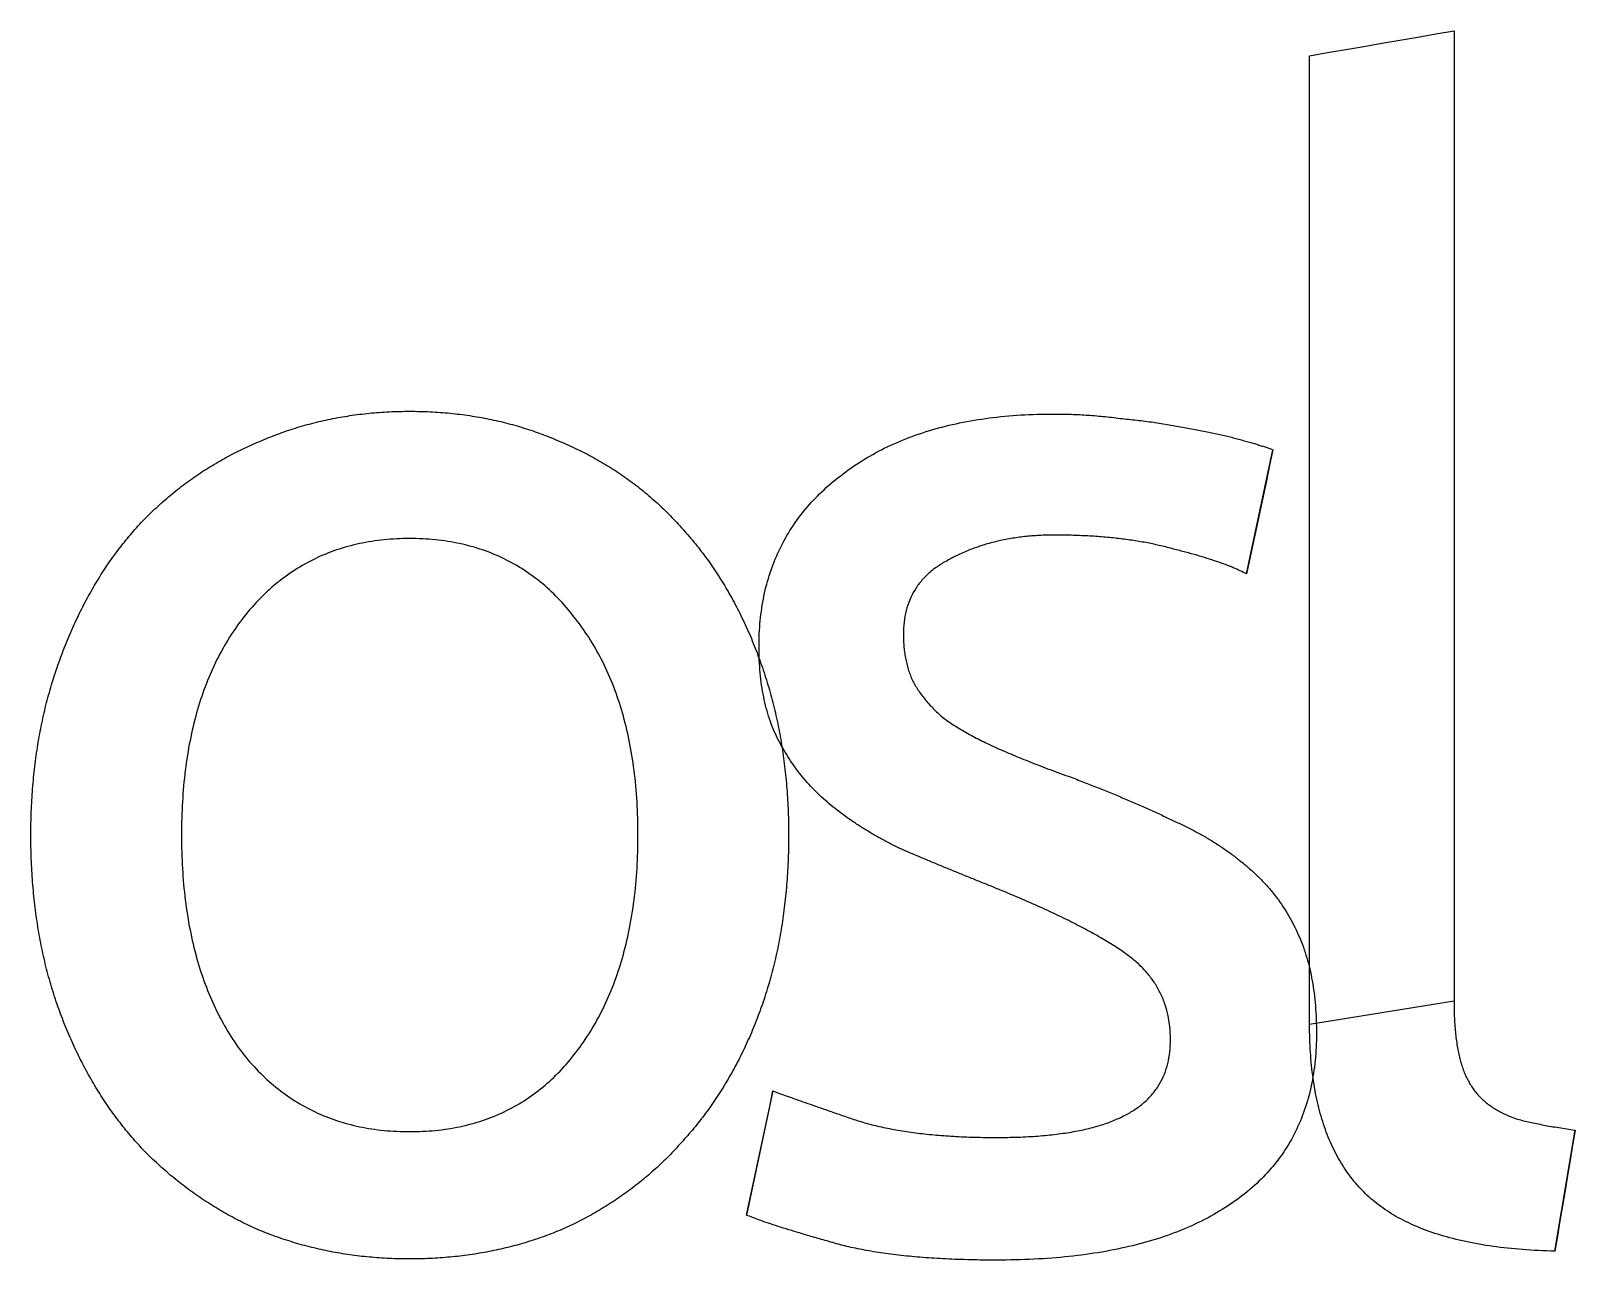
# Model space of a CAD drawing. Extents: x 0 to 243, y 0 to 193.
import ezdxf

# ---------------------------------------------------------------- set-up
doc = ezdxf.new("R2010")
doc.units = 0
doc.layers.add('Capa_1', color=7, linetype='CONTINUOUS')

msp = doc.modelspace()

# ---------------------------------------------------------------- linework, layer by layer
at = {"layer": 'Capa_1', "color": 7}
for points in [[(200.950368, 37.033714), (200.950368, 56.065714), (200.950368, 75.097714), (200.950368, 94.129714), (200.950368, 113.161714), (200.950368, 132.193714), (200.950368, 151.225714), (200.950368, 170.257714), (200.950368, 189.289714), (203.786864, 189.777714), (206.623368, 190.265714), (209.459864, 190.753714), (212.296368, 191.241714), (215.132872, 191.729714), (217.969368, 192.217714), (220.805864, 192.705714), (223.642368, 193.193714), (223.642368, 174.131218), (223.642368, 155.068714), (223.642368, 136.006218), (223.642368, 116.943714), (223.642368, 97.881218), (223.642368, 78.818714), (223.642368, 59.756218), (223.642368, 40.693714)], [(195.18896, 127.368034), (194.670456, 124.928034), (194.15196, 122.488034), (193.633456, 120.048034), (193.11496, 117.608034), (192.596456, 115.168034), (192.07796, 112.728034), (191.559456, 110.288034), (191.04096, 107.848034)], [(95.40416, 66.796738), (95.40416, 66.796738)], [(119.071968, 66.796738), (119.071968, 66.796738)], [(112.473552, 7.07601), (112.992056, 9.51601), (113.51056, 11.95601), (114.029064, 14.39601), (114.547568, 16.83601), (115.066072, 19.27601), (115.584576, 21.71601), (116.10308, 24.15601), (116.621584, 26.59601)], [(242.6744, 20.441714), (242.277904, 18.062714), (241.8814, 15.683714), (241.484904, 13.304714), (241.0884, 10.925714), (240.691904, 8.546714), (240.2954, 6.167714), (239.898904, 3.788714), (239.502368, 1.409714)], [(151.756968, 19.276002), (151.756968, 19.276042)]]:
    msp.add_lwpolyline(points, close=True, dxfattribs=at)
for points in [[(41.23616, 130.663738), (42.19184, 130.968738), (43.15768, 131.248322), (44.13368, 131.50249)], [(44.13368, 131.50249), (45.10968, 131.756658), (46.09584, 131.985402), (47.09216, 132.188738)], [(47.09216, 132.188738), (48.08848, 132.392074), (49.09496, 132.569986), (50.11168, 132.72249)], [(50.11168, 132.72249), (51.12832, 132.874986), (52.15512, 133.002074), (53.19216, 133.103738)], [(53.19216, 133.103738), (54.22912, 133.205402), (55.27632, 133.281658), (56.33368, 133.33249)], [(56.33368, 133.33249), (57.39096, 133.38329), (58.45848, 133.40873), (59.53616, 133.40873)], [(59.53616, 133.40873), (60.61384, 133.40873), (61.68136, 133.38329), (62.73864, 133.33249)], [(62.73864, 133.33249), (63.796, 133.28169), (64.84312, 133.205402), (65.88016, 133.103738)], [(65.88016, 133.103738), (66.91712, 133.002074), (67.944, 132.874986), (68.96064, 132.72249)], [(68.96064, 132.72249), (69.97736, 132.569986), (70.98384, 132.392074), (71.98016, 132.188738)], [(71.98016, 132.188738), (72.97648, 131.985402), (73.96264, 131.756658), (74.93864, 131.50249)], [(74.93864, 131.50249), (75.91464, 131.248322), (76.88048, 130.968738), (77.83616, 130.663738)], [(141.570088, 130.479058), (142.983232, 130.89589), (144.4434, 131.260618), (145.9506, 131.573242)], [(145.9506, 131.573242), (147.457792, 131.885874), (149.012008, 132.146394), (150.613248, 132.35481)], [(150.613248, 132.35481), (152.21448, 132.563226), (153.862744, 132.719538), (155.558032, 132.823746)], [(155.558032, 132.823746), (157.25332, 132.927954), (158.995624, 132.980058), (160.78496, 132.980058)], [(160.78496, 132.980058), (161.232296, 132.980058), (161.679624, 132.976058), (162.12696, 132.968618)], [(162.12696, 132.968618), (162.574296, 132.960618), (163.021624, 132.949578), (163.46896, 132.934298)], [(163.46896, 132.934298), (163.916296, 132.919018), (164.363624, 132.899978), (164.81096, 132.877098)], [(164.81096, 132.877098), (165.258296, 132.854218), (165.705624, 132.827498), (166.15296, 132.797034)], [(166.15296, 132.797034), (166.600296, 132.766554), (167.047624, 132.732234), (167.49496, 132.694098)], [(167.49496, 132.694098), (167.942296, 132.655938), (168.389624, 132.614034), (168.83696, 132.568282)], [(168.83696, 132.568282), (169.284296, 132.522522), (169.731624, 132.47297), (170.17896, 132.419594)], [(170.17896, 132.419594), (170.626296, 132.366234), (171.073624, 132.309034), (171.52096, 132.248034)], [(171.52096, 132.248034), (171.968296, 132.207394), (172.411816, 132.164162), (172.85152, 132.11841)], [(172.85152, 132.11841), (173.291232, 132.07265), (173.727128, 132.02437), (174.159208, 131.97353)], [(174.159208, 131.97353), (174.591296, 131.92273), (175.019568, 131.869322), (175.444024, 131.81341)], [(175.444024, 131.81341), (175.86848, 131.75749), (176.289128, 131.699034), (176.70596, 131.638034)], [(176.70596, 131.638034), (177.122792, 131.577074), (177.535816, 131.51349), (177.945024, 131.44741)], [(177.945024, 131.44741), (178.354232, 131.38133), (178.759624, 131.312698), (179.161208, 131.24153)], [(179.161208, 131.24153), (179.562792, 131.17033), (179.960568, 131.096658), (180.35452, 131.02041)], [(35.62416, 128.528738), (36.53912, 128.935402), (37.46432, 129.316658), (38.39968, 129.67249)], [(38.39968, 129.67249), (39.33496, 130.028322), (40.28048, 130.358738), (41.23616, 130.663738)], [(77.83616, 130.663738), (78.79184, 130.358738), (79.73736, 130.028322), (80.67264, 129.67249)], [(80.67264, 129.67249), (81.608, 129.316658), (82.5332, 128.935402), (83.44816, 128.528738)], [(133.655496, 127.35281), (134.880544, 127.978058), (136.152624, 128.551202), (137.47172, 129.072242)], [(137.47172, 129.072242), (138.790816, 129.59329), (140.156944, 130.062226), (141.570088, 130.479058)], [(180.35452, 131.02041), (180.74848, 130.94417), (181.138624, 130.86537), (181.52496, 130.784034)], [(181.52496, 130.784034), (181.911296, 130.723074), (182.291272, 130.660762), (182.664896, 130.597218)], [(182.664896, 130.597218), (183.03852, 130.533698), (183.405792, 130.468866), (183.766712, 130.402786)], [(183.766712, 130.402786), (184.127624, 130.336706), (184.482192, 130.269346), (184.8304, 130.200722)], [(184.8304, 130.200722), (185.178608, 130.132082), (185.520456, 130.062202), (185.85596, 129.991034)], [(185.85596, 129.991034), (186.191456, 129.919834), (186.520608, 129.847426), (186.8434, 129.773722)], [(186.8434, 129.773722), (187.166192, 129.700042), (187.482624, 129.625034), (187.792712, 129.548786)], [(187.792712, 129.548786), (188.102792, 129.472546), (188.40652, 129.39501), (188.703896, 129.316218)], [(188.703896, 129.316218), (189.001272, 129.237418), (189.292296, 129.15737), (189.57696, 129.076034)], [(189.57696, 129.076034), (189.88196, 128.994698), (190.178064, 128.914642), (190.465272, 128.83585)], [(190.465272, 128.83585), (190.75248, 128.75705), (191.030792, 128.679538), (191.300208, 128.603282)], [(30.3172, 125.95149), (31.17112, 126.424242), (32.0404, 126.875386), (32.92488, 127.304922)], [(32.92488, 127.304922), (33.80944, 127.734466), (34.70912, 128.142402), (35.62416, 128.528738)], [(83.44816, 128.528738), (84.3632, 128.142402), (85.2616, 127.734466), (86.1436, 127.304922)], [(86.1436, 127.304922), (87.02552, 126.875386), (87.89096, 126.424234), (88.73992, 125.95149)], [(130.121408, 125.320746), (131.252408, 126.050202), (132.43044, 126.727562), (133.655496, 127.35281)], [(191.300208, 128.603282), (191.569624, 128.527042), (191.830144, 128.452058), (192.081776, 128.378346)], [(192.081776, 128.378346), (192.3334, 128.304666), (192.576128, 128.232202), (192.80996, 128.161034)], [(192.80996, 128.161034), (193.043792, 128.089834), (193.268728, 128.01997), (193.484776, 127.951346)], [(193.484776, 127.951346), (193.700816, 127.882706), (193.90796, 127.81537), (194.106208, 127.749282)], [(194.106208, 127.749282), (194.304456, 127.683202), (194.493816, 127.618386), (194.674272, 127.55485)], [(194.674272, 127.55485), (194.854728, 127.49133), (195.026296, 127.429034), (195.18896, 127.368034)], [(25.37616, 122.855738), (26.16912, 123.414906), (26.97744, 123.952466), (27.80088, 124.468426)], [(27.80088, 124.468426), (28.6244, 124.984386), (29.4632, 125.478738), (30.3172, 125.95149)], [(88.73992, 125.95149), (89.5888, 125.478738), (90.4212, 124.984386), (91.23712, 124.468426)], [(91.23712, 124.468426), (92.05296, 123.952466), (92.85232, 123.414906), (93.6352, 122.855738)], [(126.869456, 122.976058), (127.906416, 123.809722), (128.9904, 124.59129), (130.121408, 125.320746)], [(23.04288, 121.113426), (23.80544, 121.715802), (24.58312, 122.29657), (25.37616, 122.855738)], [(93.6352, 122.855738), (94.418, 122.29657), (95.18432, 121.715802), (95.93408, 121.113426)], [(123.952896, 120.425498), (124.860272, 121.312538), (125.832456, 122.162722), (126.869456, 122.976058)], [(18.65088, 117.239922), (19.3524, 117.928714), (20.06912, 118.595906), (20.80112, 119.24149)], [(20.80112, 119.24149), (21.53312, 119.887074), (22.2804, 120.51105), (23.04288, 121.113426)], [(95.93408, 121.113426), (96.68392, 120.51105), (97.41712, 119.887074), (98.13392, 119.24149)], [(98.13392, 119.24149), (98.85064, 118.595906), (99.55088, 117.928714), (100.23456, 117.239922)], [(121.425208, 117.65381), (122.202952, 118.614554), (123.04552, 119.53845), (123.952896, 120.425498)], [(16.59216, 115.108738), (17.26312, 115.840738), (17.94944, 116.55113), (18.65088, 117.239922)], [(100.23456, 117.239922), (100.91832, 116.55113), (101.58552, 115.840738), (102.23616, 115.108738)], [(119.286392, 114.660994), (119.93452, 115.69545), (120.647456, 116.693058), (121.425208, 117.65381)], [(14.69352, 112.855554), (15.30864, 113.625674), (15.94152, 114.376738), (16.59216, 115.108738)], [(102.23616, 115.108738), (102.90712, 114.376738), (103.559048, 113.625674), (104.191912, 112.855554)], [(117.536456, 111.447058), (118.054952, 112.555226), (118.638272, 113.626538), (119.286392, 114.660994)], [(12.90168, 110.487986), (13.48112, 111.296234), (14.07848, 112.085426), (14.69352, 112.855554)], [(51.66712, 112.607738), (50.4268, 112.343402), (49.22208, 112.012986), (48.05288, 111.61649)], [(55.49488, 113.20249), (54.18344, 113.070322), (52.90752, 112.872074), (51.66712, 112.607738)], [(59.53616, 113.400738), (58.15352, 113.400738), (56.8064, 113.334658), (55.49488, 113.20249)], [(63.5736, 113.20249), (62.26464, 113.334658), (60.9188, 113.400738), (59.53616, 113.400738)], [(67.38992, 112.607738), (66.15464, 112.872074), (64.88256, 113.070322), (63.5736, 113.20249)], [(70.98512, 111.61649), (69.82352, 112.012986), (68.62512, 112.343402), (67.38992, 112.607738)], [(104.191912, 112.855554), (104.824776, 112.085426), (105.438576, 111.296234), (106.033312, 110.487986)], [(147.883456, 111.752002), (147.24296, 111.508002), (146.615168, 111.243666), (146.000088, 110.959002)], [(149.843088, 112.423002), (149.177168, 112.219666), (148.52396, 111.996002), (147.883456, 111.752002)], [(151.87896, 112.972002), (151.187624, 112.809338), (150.509, 112.626338), (149.843088, 112.423002)], [(153.991088, 113.399002), (153.274336, 113.277002), (152.570296, 113.134666), (151.87896, 112.972002)], [(156.179456, 113.704002), (155.437296, 113.622666), (154.707832, 113.521002), (153.991088, 113.399002)], [(158.444088, 113.887002), (157.676504, 113.846362), (156.921624, 113.785338), (156.179456, 113.704002)], [(160.78496, 113.948042), (159.99196, 113.948042), (159.211672, 113.927722), (158.444088, 113.887002)], [(163.4804, 113.913722), (162.59844, 113.936602), (161.69996, 113.948042), (160.78496, 113.948042)], [(166.076712, 113.810786), (165.227792, 113.856546), (164.362352, 113.89085), (163.4804, 113.913722)], [(168.573896, 113.639218), (167.758024, 113.707858), (166.925624, 113.765034), (166.076712, 113.810786)], [(170.97196, 113.399034), (170.189128, 113.49053), (169.389776, 113.570594), (168.573896, 113.639218)], [(173.270896, 113.090218), (172.521104, 113.204594), (171.754792, 113.30753), (170.97196, 113.399034)], [(175.470712, 112.712786), (174.75396, 112.850034), (174.020688, 112.97585), (173.270896, 113.090218)], [(177.5714, 112.266722), (176.887688, 112.42685), (176.187464, 112.57553), (175.470712, 112.712786)], [(179.57296, 111.752034), (178.922296, 111.935034), (178.255104, 112.106594), (177.5714, 112.266722)], [(181.460144, 111.264034), (180.852688, 111.426698), (180.223624, 111.58937), (179.57296, 111.752034)], [(11.21656, 108.00605), (11.76048, 108.852426), (12.32216, 109.679738), (12.90168, 110.487986)], [(44.65216, 110.228738), (43.55416, 109.700074), (42.49176, 109.105322), (41.46488, 108.44449)], [(48.05288, 111.61649), (46.88376, 111.219986), (45.75016, 110.757402), (44.65216, 110.228738)], [(74.35912, 110.228738), (73.27136, 110.757402), (72.14664, 111.219986), (70.98512, 111.61649)], [(77.51208, 108.44449), (76.498, 109.105322), (75.44696, 109.700074), (74.35912, 110.228738)], [(106.033312, 110.487986), (106.628048, 109.679738), (107.203728, 108.852426), (107.760336, 108.00605)], [(116.175392, 108.011994), (116.564272, 109.193874), (117.01796, 110.33889), (117.536456, 111.447058)], [(144.19296, 110.044002), (143.603304, 109.739002), (143.050504, 109.41113), (142.53456, 109.060378)], [(146.000088, 110.959002), (145.385, 110.674338), (144.782624, 110.369338), (144.19296, 110.044002)], [(183.217712, 110.776034), (182.653456, 110.938698), (182.067608, 111.10137), (181.460144, 111.264034)], [(184.845648, 110.288034), (184.324608, 110.450698), (183.78196, 110.61337), (183.217712, 110.776034)], [(186.34396, 109.800034), (185.866128, 109.962698), (185.366688, 110.12537), (184.845648, 110.288034)], [(187.712648, 109.312034), (187.278024, 109.474698), (186.821792, 109.63737), (186.34396, 109.800034)], [(188.951712, 108.824034), (188.560296, 108.986698), (188.147272, 109.14937), (187.712648, 109.312034)], [(9.63816, 105.409738), (10.14648, 106.294234), (10.67264, 107.159674), (11.21656, 108.00605)], [(41.46488, 108.44449), (40.43808, 107.783658), (39.4468, 107.056738), (38.49112, 106.263738)], [(80.44392, 106.263738), (79.50352, 107.056738), (78.52624, 107.783658), (77.51208, 108.44449)], [(107.760336, 108.00605), (108.316952, 107.159674), (108.854512, 106.294234), (109.373, 105.409738)], [(115.203208, 104.35581), (115.462456, 105.611394), (115.78652, 106.830122), (116.175392, 108.011994)], [(141.09728, 107.939498), (140.65504, 107.543002), (140.249656, 107.123626), (139.88112, 106.681378)], [(142.53456, 109.060378), (142.018616, 108.709626), (141.53952, 108.336002), (141.09728, 107.939498)], [(190.061144, 108.336034), (189.712936, 108.498698), (189.343128, 108.66137), (188.951712, 108.824034)], [(191.04096, 107.848034), (190.73596, 108.010698), (190.409352, 108.17337), (190.061144, 108.336034)], [(8.16656, 102.69905), (8.63928, 103.621674), (9.12984, 104.525242), (9.63816, 105.409738)], [(38.49112, 106.263738), (37.53552, 105.470738), (36.61544, 104.611658), (35.73088, 103.68649)], [(83.15456, 103.68649), (82.28792, 104.611658), (81.38432, 105.470738), (80.44392, 106.263738)], [(109.373, 105.409738), (109.891496, 104.525242), (110.39092, 103.621674), (110.871288, 102.69905)], [(114.619896, 100.478498), (114.74952, 101.807786), (114.94396, 103.100226), (115.203208, 104.35581)], [(138.88608, 105.286002), (138.591256, 104.798002), (138.33328, 104.28713), (138.11216, 103.753378)], [(139.88112, 106.681378), (139.512584, 106.23913), (139.180904, 105.774002), (138.88608, 105.286002)], [(6.80168, 99.873986), (7.2388, 100.834738), (7.69376, 101.776426), (8.16656, 102.69905)], [(35.73088, 103.68649), (34.8464, 102.761322), (33.99752, 101.770074), (33.18416, 100.712738)], [(85.64416, 100.712738), (84.85112, 101.770074), (84.02128, 102.761322), (83.15456, 103.68649)], [(110.871288, 102.69905), (111.351664, 101.776426), (111.812968, 100.834738), (112.255216, 99.873986)], [(137.55936, 102.083498), (137.411944, 101.504002), (137.301384, 100.901626), (137.22768, 100.276378)], [(138.11216, 103.753378), (137.89104, 103.219626), (137.706776, 102.663002), (137.55936, 102.083498)], [(5.54352, 96.934554), (5.94512, 97.933426), (6.36448, 98.913242), (6.80168, 99.873986)], [(33.18416, 100.712738), (32.39112, 99.675738), (31.64776, 98.591714), (30.95384, 97.460674)], [(87.93168, 97.460674), (87.22, 98.591714), (86.45752, 99.675738), (85.64416, 100.712738)], [(112.255216, 99.873986), (112.697464, 98.913234), (113.120648, 97.933426), (113.524768, 96.934554)], [(114.425456, 96.380058), (114.425456, 97.783058), (114.490256, 99.149202), (114.619896, 100.478498)], [(137.22768, 100.276378), (137.154, 99.65113), (137.11712, 99.003002), (137.11712, 98.332002)], [(30.95384, 97.460674), (30.26, 96.329634), (29.61568, 95.15157), (29.02088, 93.92649)], [(89.91416, 93.92649), (89.30416, 95.15157), (88.64336, 96.329634), (87.93168, 97.460674)], [(137.11712, 98.332002), (137.11712, 97.986338), (137.12512, 97.645754), (137.14, 97.31025)], [(137.14, 97.31025), (137.15528, 96.974754), (137.17816, 96.644338), (137.20864, 96.319002)], [(4.39216, 93.880738), (4.75816, 94.917738), (5.14192, 95.935674), (5.54352, 96.934554)], [(113.524768, 96.934554), (113.928888, 95.935674), (114.313952, 94.917738), (114.679952, 93.880738)], [(114.471216, 94.286994), (114.440736, 94.970706), (114.425456, 95.668394), (114.425456, 96.380058)], [(137.20864, 96.319002), (137.23912, 95.993666), (137.27728, 95.673418), (137.323008, 95.35825)], [(137.323008, 95.35825), (137.368768, 95.043082), (137.422136, 94.733002), (137.483128, 94.428002)], [(3.3628, 90.788802), (3.68304, 91.833426), (4.02616, 92.864074), (4.39216, 93.880738)], [(29.02088, 93.92649), (28.42616, 92.701402), (27.88096, 91.429298), (27.38536, 90.110178)], [(91.59168, 90.110178), (91.08336, 91.429298), (90.52416, 92.701402), (89.91416, 93.92649)], [(114.608464, 92.27781), (114.547504, 92.933562), (114.501712, 93.60329), (114.471216, 94.286994)], [(114.837216, 90.352498), (114.745712, 90.98029), (114.669464, 91.622058), (114.608464, 92.27781)], [(114.679952, 93.880738), (115.045952, 92.864074), (115.38908, 91.833426), (115.709328, 90.788802)], [(137.483128, 94.428002), (137.544088, 94.123002), (137.612752, 93.823082), (137.689, 93.52825)], [(137.689, 93.52825), (137.76524, 93.233418), (137.849112, 92.943666), (137.940616, 92.659002)], [(137.940616, 92.659002), (138.032112, 92.374338), (138.131232, 92.094754), (138.237976, 91.82025)], [(2.47064, 87.612986), (2.7452, 88.68557), (3.04256, 89.744178), (3.3628, 90.788802)], [(27.38536, 90.110178), (26.88976, 88.79105), (26.44368, 87.424906), (26.04712, 86.011738)], [(92.96416, 86.011738), (92.55752, 87.424906), (92.1, 88.79105), (91.59168, 90.110178)], [(115.157464, 88.511058), (115.035464, 89.11089), (114.928712, 89.724706), (114.837216, 90.352498)], [(115.709328, 90.788802), (116.029576, 89.744178), (116.326952, 88.68557), (116.601456, 87.612986)], [(138.237976, 91.82025), (138.34472, 91.545754), (138.459096, 91.276338), (138.581088, 91.012002)], [(138.581088, 91.012002), (138.723416, 90.747666), (138.87336, 90.485874), (139.030936, 90.226626)], [(139.030936, 90.226626), (139.188512, 89.967378), (139.353712, 89.710666), (139.526544, 89.456498)], [(1.71576, 84.353298), (1.94456, 85.453842), (2.19616, 86.540402), (2.47064, 87.612986)], [(115.569216, 86.753498), (115.416712, 87.32537), (115.279464, 87.911226), (115.157464, 88.511058)], [(116.601456, 87.612986), (116.875952, 86.540402), (117.127576, 85.453842), (117.356328, 84.353298)], [(139.526544, 89.456498), (139.699368, 89.202338), (139.879824, 88.950714), (140.067896, 88.701626)], [(140.067896, 88.701626), (140.255976, 88.452546), (140.45168, 88.206002), (140.655008, 87.962002)], [(140.655008, 87.962002), (140.858336, 87.718002), (141.069296, 87.476546), (141.287872, 87.237626)], [(26.04712, 86.011738), (25.65064, 84.59857), (25.30376, 83.138386), (25.00632, 81.631178)], [(94.03168, 81.631178), (93.72664, 83.138386), (93.3708, 84.59857), (92.96416, 86.011738)], [(116.072464, 85.07981), (115.889464, 85.623722), (115.721712, 86.181618), (115.569216, 86.753498)], [(116.667216, 83.489994), (116.453712, 84.005954), (116.255464, 84.53589), (116.072464, 85.07981)], [(141.287872, 87.237626), (141.506456, 86.998714), (141.732656, 86.762338), (141.966488, 86.528506)], [(141.966488, 86.528506), (142.20032, 86.294666), (142.441776, 86.063378), (142.690864, 85.834626)], [(142.690864, 85.834626), (142.939944, 85.605874), (143.196648, 85.379666), (143.460984, 85.156002)], [(143.460984, 85.156002), (143.745648, 84.952666), (144.037944, 84.75061), (144.337856, 84.549818)], [(1.09816, 81.009738), (1.28112, 82.138242), (1.48704, 83.252762), (1.71576, 84.353298)], [(117.353464, 81.984058), (117.109464, 82.472058), (116.880712, 82.974034), (116.667216, 83.489994)], [(117.356328, 84.353298), (117.58508, 83.252762), (117.790952, 82.138234), (117.973952, 81.009738)], [(144.337856, 84.549818), (144.637776, 84.349026), (144.94532, 84.149498), (145.260488, 83.95125)], [(145.260488, 83.95125), (145.575648, 83.753002), (145.89844, 83.556026), (146.228856, 83.360314)], [(146.228856, 83.360314), (146.559272, 83.16461), (146.89732, 82.97017), (147.242984, 82.777002)], [(147.242984, 82.777002), (147.588648, 82.583834), (147.941944, 82.391938), (148.302856, 82.201314)], [(0.61776, 77.582298), (0.75504, 78.738762), (0.91512, 79.881234), (1.09816, 81.009738)], [(25.00632, 81.631178), (24.70896, 80.12397), (24.46112, 78.569738), (24.26288, 76.96849)], [(94.79416, 76.96849), (94.5908, 78.569738), (94.33664, 80.12397), (94.03168, 81.631178)], [(118.115936, 80.546746), (117.851616, 81.016954), (117.597456, 81.496058), (117.353464, 81.984058)], [(117.973952, 81.009738), (118.156952, 79.881234), (118.31708, 78.738762), (118.454328, 77.582298)], [(118.939416, 79.162802), (118.654752, 79.615218), (118.380264, 80.076538), (118.115936, 80.546746)], [(148.302856, 82.201314), (148.663776, 82.01069), (149.03232, 81.821338), (149.40848, 81.63325)], [(149.40848, 81.63325), (149.784648, 81.44517), (150.16844, 81.258354), (150.559856, 81.072818)], [(150.559856, 81.072818), (150.951272, 80.887274), (151.35032, 80.703002), (151.756984, 80.520002)], [(151.756984, 80.520002), (152.163648, 80.337002), (152.58048, 80.15273), (153.00748, 79.967186)], [(119.823888, 77.832234), (119.518896, 78.266858), (119.224072, 78.710386), (118.939416, 79.162802)], [(120.769368, 76.555042), (120.44404, 76.971874), (120.12888, 77.39761), (119.823888, 77.832234)], [(153.00748, 79.967186), (153.43448, 79.78165), (153.871648, 79.594834), (154.318984, 79.406754)], [(154.318984, 79.406754), (154.76632, 79.218666), (155.223816, 79.029314), (155.69148, 78.83869)], [(155.69148, 78.83869), (156.159152, 78.648066), (156.636984, 78.45617), (157.124984, 78.263002)], [(157.124984, 78.263002), (157.612984, 78.069834), (158.111152, 77.875394), (158.619488, 77.67969)], [(158.619488, 77.67969), (159.127816, 77.483978), (159.64632, 77.287002), (160.174984, 77.088754)], [(0.27464, 74.070986), (0.36616, 75.255402), (0.48056, 76.425842), (0.61776, 77.582298)], [(24.26288, 76.96849), (24.06464, 75.367242), (23.916, 73.71897), (23.81688, 72.023674)], [(95.25168, 72.023674), (95.15, 73.71897), (94.99752, 75.367242), (94.79416, 76.96849)], [(118.454328, 77.582298), (118.591576, 76.425842), (118.705952, 75.255402), (118.797456, 74.070986)], [(121.775848, 75.331226), (121.430192, 75.730274), (121.094696, 76.13821), (120.769368, 76.555042)], [(122.843336, 74.160794), (122.477344, 74.542042), (122.121512, 74.932186), (121.775848, 75.331226)], [(160.174984, 77.088754), (160.703648, 76.890498), (161.242488, 76.690978), (161.791488, 76.490186)], [(161.791488, 76.490186), (162.340488, 76.289394), (162.899648, 76.087338), (163.468984, 75.884002)], [(163.468984, 75.884002), (164.22132, 75.599338), (164.963488, 75.314666), (165.695488, 75.030002)], [(0.0688, 70.475802), (0.1144, 71.688178), (0.18312, 72.88657), (0.27464, 74.070986)], [(118.797456, 74.070986), (118.888952, 72.88657), (118.957576, 71.688178), (119.003328, 70.475802)], [(123.971832, 73.043738), (123.585504, 73.407186), (123.209336, 73.779546), (122.843336, 74.160794)], [(125.161336, 71.980058), (124.754664, 72.325722), (124.358168, 72.680282), (123.971832, 73.043738)], [(165.695488, 75.030002), (166.427488, 74.745338), (167.14932, 74.460666), (167.860984, 74.176002)], [(167.860984, 74.176002), (168.572648, 73.891338), (169.274152, 73.606666), (169.965488, 73.322002)], [(169.965488, 73.322002), (170.656816, 73.037338), (171.337984, 72.752666), (172.008984, 72.468002)], [(0, 66.796738), (0, 68.037074), (0.0232, 69.263426), (0.0688, 70.475802)], [(23.81688, 72.023674), (23.71776, 70.328386), (23.66816, 68.586074), (23.66816, 66.796738)], [(95.40416, 66.796738), (95.40416, 68.586074), (95.35376, 70.328386), (95.25168, 72.023674)], [(119.003328, 70.475802), (119.049088, 69.263426), (119.071968, 68.037074), (119.071968, 66.796738)], [(126.40804, 70.958306), (125.983576, 71.29381), (125.568008, 71.634394), (125.161336, 71.980058)], [(127.70812, 69.967058), (127.265864, 70.292394), (126.832504, 70.62281), (126.40804, 70.958306)], [(172.008984, 72.468002), (172.679984, 72.183338), (173.340816, 71.898666), (173.99148, 71.614002)], [(173.99148, 71.614002), (174.642152, 71.329338), (175.282648, 71.044666), (175.912984, 70.760002)], [(175.912984, 70.760002), (176.54332, 70.475338), (177.16348, 70.190666), (177.77348, 69.906002)], [(129.06156, 69.006306), (128.601512, 69.321474), (128.150368, 69.641722), (127.70812, 69.967058)], [(130.46836, 68.076058), (129.990536, 68.381058), (129.5216, 68.691138), (129.06156, 69.006306)], [(131.928536, 67.176306), (131.432912, 67.471138), (130.946192, 67.771058), (130.46836, 68.076058)], [(177.77348, 69.906002), (178.38348, 69.621338), (178.98332, 69.336666), (179.572984, 69.052002)], [(179.572984, 69.052002), (180.162648, 68.787666), (180.74088, 68.516978), (181.307672, 68.239938)], [(181.307672, 68.239938), (181.874464, 67.962898), (182.429816, 67.679498), (182.973736, 67.389754)], [(0.0688, 63.06049), (0.0232, 64.290658), (0, 65.536074), (0, 66.796738)], [(23.66816, 66.796738), (23.66816, 65.007402), (23.71776, 63.263818), (23.81688, 61.565986)], [(95.25168, 61.565986), (95.35336, 63.263818), (95.40416, 65.007402), (95.40416, 66.796738)], [(119.071968, 66.796738), (119.071968, 65.536074), (119.049088, 64.290658), (119.003328, 63.06049)], [(133.442072, 66.307058), (132.928664, 66.591722), (132.424152, 66.881474), (131.928536, 67.176306)], [(135.008976, 65.468306), (134.477784, 65.74281), (133.95548, 66.022394), (133.442072, 66.307058)], [(182.973736, 67.389754), (183.517648, 67.100002), (184.050128, 66.803898), (184.571168, 66.501442)], [(184.571168, 66.501442), (185.092216, 66.198978), (185.601816, 65.89017), (186.099984, 65.575002)], [(186.099984, 65.575002), (186.598152, 65.259834), (187.08488, 64.938314), (187.560168, 64.610442)], [(136.629248, 64.660058), (136.080264, 64.924394), (135.540176, 65.19381), (135.008976, 65.468306)], [(138.344808, 63.928058), (137.770408, 64.172058), (137.19856, 64.416058), (136.629248, 64.660058)], [(140.075624, 63.196058), (139.496144, 63.440058), (138.9192, 63.684058), (138.344808, 63.928058)], [(141.821704, 62.464058), (141.237136, 62.708058), (140.655112, 62.952058), (140.075624, 63.196058)], [(187.560168, 64.610442), (188.035464, 64.282562), (188.49932, 63.948338), (188.951736, 63.607754)], [(188.951736, 63.607754), (189.404152, 63.26717), (189.845128, 62.920234), (190.274672, 62.566938)], [(0.27464, 59.415738), (0.18312, 60.615402), (0.11456, 61.830322), (0.0688, 63.06049)], [(23.81688, 61.565986), (23.916, 59.868154), (24.06464, 58.216074), (24.26288, 56.609738)], [(94.79416, 56.609738), (94.99752, 58.216074), (95.15, 59.868154), (95.25168, 61.565986)], [(119.003328, 63.06049), (118.957568, 61.830322), (118.888952, 60.615402), (118.797456, 59.415738)], [(143.58304, 61.732058), (142.993384, 61.976058), (142.406272, 62.220058), (141.821704, 62.464058)], [(145.359632, 61.000058), (144.764888, 61.244058), (144.172696, 61.488058), (143.58304, 61.732058)], [(147.151488, 60.268058), (146.551656, 60.512058), (145.954376, 60.756058), (145.359632, 61.000058)], [(190.274672, 62.566938), (190.704216, 62.21365), (191.12232, 61.854002), (191.528984, 61.488002)], [(191.528984, 61.488002), (191.955984, 61.122002), (192.370272, 60.745834), (192.771856, 60.359506)], [(0.61776, 55.86249), (0.48056, 57.031658), (0.36616, 58.216074), (0.27464, 59.415738)], [(118.797456, 59.415738), (118.705952, 58.216074), (118.591576, 57.031658), (118.454328, 55.86249)], [(148.9586, 59.536058), (148.35368, 59.780058), (147.751312, 60.024058), (147.151488, 60.268058)], [(150.780968, 58.804058), (150.170968, 59.048058), (149.563512, 59.292058), (148.9586, 59.536058)], [(154.429528, 57.298122), (153.257824, 57.793746), (152.041632, 58.295722), (150.780968, 58.804058)], [(192.771856, 60.359506), (193.17344, 59.97317), (193.56232, 59.576666), (193.93848, 59.170002)], [(193.93848, 59.170002), (194.314648, 58.763338), (194.678112, 58.346498), (195.028856, 57.919498)], [(1.09816, 52.400738), (0.91512, 53.539402), (0.75504, 54.693322), (0.61776, 55.86249)], [(24.26288, 56.609738), (24.46112, 55.003402), (24.70896, 53.442818), (25.00632, 51.927986)], [(94.03168, 51.927986), (94.33664, 53.442818), (94.5908, 55.003402), (94.79416, 56.609738)], [(118.454328, 55.86249), (118.31708, 54.693322), (118.156952, 53.539402), (117.973952, 52.400738)], [(157.811216, 55.830306), (156.728472, 56.313226), (155.60124, 56.802498), (154.429528, 57.298122)], [(160.926032, 54.400618), (159.93224, 54.870826), (158.893968, 55.347394), (157.811216, 55.830306)], [(195.028856, 57.919498), (195.379608, 57.492498), (195.717648, 57.055338), (196.042984, 56.608002)], [(196.042984, 56.608002), (196.36832, 56.160666), (196.680944, 55.70317), (196.980856, 55.235498)], [(163.773968, 53.009058), (162.869136, 53.466554), (161.919824, 53.93041), (160.926032, 54.400618)], [(196.980856, 55.235498), (197.280776, 54.767834), (197.567984, 54.290002), (197.84248, 53.802002)], [(197.84248, 53.802002), (198.116984, 53.314002), (198.378776, 52.815834), (198.627856, 52.307498)], [(1.71576, 49.03049), (1.48704, 50.138658), (1.28112, 51.262074), (1.09816, 52.400738)], [(25.00632, 51.927986), (25.30376, 50.413154), (25.65064, 48.944074), (26.04712, 47.520738)], [(92.96416, 47.520738), (93.3708, 48.944074), (93.72664, 50.413154), (94.03168, 51.927986)], [(117.973952, 52.400738), (117.790952, 51.262074), (117.58508, 50.138658), (117.356328, 49.03049)], [(166.355032, 51.655618), (165.539152, 52.10041), (164.6788, 52.551562), (163.773968, 53.009058)], [(168.669216, 50.340306), (167.942304, 50.772394), (167.170904, 51.210826), (166.355032, 51.655618)], [(198.627856, 52.307498), (198.876944, 51.79917), (199.11332, 51.280666), (199.336984, 50.752002)], [(2.47064, 45.751738), (2.19616, 46.829402), (1.94456, 47.922322), (1.71576, 49.03049)], [(117.356328, 49.03049), (117.127576, 47.922322), (116.875952, 46.829402), (116.601456, 45.751738)], [(170.716528, 49.063122), (170.078576, 49.482498), (169.396136, 49.908226), (168.669216, 50.340306)], [(172.496968, 47.824058), (171.947968, 48.230722), (171.354488, 48.643746), (170.716528, 49.063122)], [(199.336984, 50.752002), (199.560648, 50.243666), (199.770336, 49.720082), (199.966048, 49.18125)], [(199.966048, 49.18125), (200.161752, 48.642418), (200.343488, 48.088338), (200.511232, 47.519002)], [(26.04712, 47.520738), (26.44368, 46.097402), (26.88976, 44.719818), (27.38536, 43.387986)], [(91.59168, 43.387986), (92.1, 44.719818), (92.55752, 46.097402), (92.96416, 47.520738)], [(174.041032, 46.550682), (173.560656, 46.99293), (173.045968, 47.417394), (172.496968, 47.824058)], [(175.379216, 45.170554), (174.967464, 45.648394), (174.521408, 46.108434), (174.041032, 46.550682)], [(200.511232, 47.519002), (200.678984, 46.949666), (200.832752, 46.365082), (200.972544, 45.76525)], [(3.3628, 42.56449), (3.04256, 43.611658), (2.7452, 44.674074), (2.47064, 45.751738)], [(116.601456, 45.751738), (116.326952, 44.674074), (116.029576, 43.611658), (115.709328, 42.56449)], [(176.511528, 43.683682), (176.168408, 44.197098), (175.790968, 44.692722), (175.379216, 45.170554)], [(177.437968, 42.090058), (177.163464, 42.639058), (176.854656, 43.170266), (176.511528, 43.683682)], [(200.972544, 45.76525), (201.112336, 45.165418), (201.238152, 44.550338), (201.349984, 43.920002)], [(201.349984, 43.920002), (201.461816, 43.289666), (201.559672, 42.644082), (201.643544, 41.98325)], [(4.39216, 39.468738), (4.02616, 40.485402), (3.68304, 41.517322), (3.3628, 42.56449)], [(27.38536, 43.387986), (27.88096, 42.056154), (28.42616, 40.770074), (29.02088, 39.529738)], [(89.91416, 39.529738), (90.52416, 40.770074), (91.08336, 42.056154), (91.59168, 43.387986)], [(115.709328, 42.56449), (115.38908, 41.517322), (115.045952, 40.485402), (114.679952, 39.468738)], [(178.158528, 40.389682), (177.952656, 40.974266), (177.712464, 41.541058), (177.437968, 42.090058)], [(201.643544, 41.98325), (201.727424, 41.322418), (201.79732, 40.646338), (201.853232, 39.955002)], [(5.54352, 36.472114), (5.14192, 37.453194), (4.75816, 38.452074), (4.39216, 39.468738)], [(29.02088, 39.529738), (29.61568, 38.289402), (30.26, 37.094818), (30.95384, 35.945986)], [(87.93168, 35.945986), (88.64336, 37.094818), (89.30416, 38.289402), (89.91416, 39.529738)], [(114.679952, 39.468738), (114.313952, 38.452074), (113.928888, 37.453194), (113.524768, 36.472114)], [(178.673216, 38.582554), (178.535968, 39.202722), (178.364408, 39.805098), (178.158528, 40.389682)], [(201.853232, 39.955002), (201.909152, 39.263666), (201.951088, 38.557082), (201.979048, 37.83525)], [(223.642368, 40.693714), (223.642368, 40.22605), (223.647168, 39.768546), (223.657648, 39.321218)], [(223.657648, 39.321218), (223.667808, 38.873882), (223.683088, 38.436714), (223.703408, 38.009714)], [(6.80168, 33.582234), (6.36448, 34.527738), (5.94512, 35.491026), (5.54352, 36.472114)], [(113.524768, 36.472114), (113.120648, 35.491026), (112.697456, 34.527738), (112.255216, 33.582242)], [(178.982032, 36.668682), (178.913392, 37.324434), (178.810472, 37.962394), (178.673216, 38.582554)], [(179.084968, 34.648058), (179.084968, 35.339394), (179.050648, 36.01293), (178.982032, 36.668682)], [(201.087616, 32.668402), (200.99612, 34.073946), (200.950368, 35.52905), (200.950368, 37.033714)], [(201.979048, 37.83525), (202.006968, 37.113418), (202.020968, 36.376338), (202.020968, 35.624002)], [(223.703408, 38.009714), (223.723728, 37.582714), (223.749168, 37.165882), (223.779648, 36.759218)], [(223.779648, 36.759218), (223.810128, 36.352546), (223.845728, 35.95605), (223.8864, 35.569714)], [(30.95384, 35.945986), (31.64776, 34.797154), (32.39112, 33.694074), (33.18416, 32.636738)], [(85.64416, 32.636738), (86.45752, 33.694074), (87.22, 34.797154), (87.93168, 35.945986)], [(178.978216, 32.703682), (179.049416, 33.32893), (179.084968, 33.977058), (179.084968, 34.648058)], [(202.020968, 35.624002), (202.020968, 34.160002), (201.952328, 32.740482), (201.815096, 31.365442)], [(223.8864, 35.569714), (223.92704, 35.183378), (223.972816, 34.807218), (224.023648, 34.441218)], [(224.023648, 34.441218), (224.074448, 34.075218), (224.1304, 33.719378), (224.1914, 33.373714)], [(8.16656, 30.799114), (7.69376, 31.709026), (7.2388, 32.636738), (6.80168, 33.582234)], [(33.18416, 32.636738), (33.99752, 31.599738), (34.8464, 30.627554), (35.73088, 29.720178)], [(83.15456, 29.720178), (84.02128, 30.627554), (84.85112, 31.599738), (85.64416, 32.636738)], [(112.255216, 33.582242), (111.812968, 32.636738), (111.351664, 31.709026), (110.871288, 30.799114)], [(178.657968, 30.896554), (178.800304, 31.476058), (178.907048, 32.078434), (178.978216, 32.703682)], [(201.499368, 28.600466), (201.316368, 29.906882), (201.17912, 31.262858), (201.087616, 32.668402)], [(224.1914, 33.373714), (224.25236, 33.02805), (224.31848, 32.692546), (224.389648, 32.367218)], [(224.389648, 32.367218), (224.460848, 32.041882), (224.537064, 31.726714), (224.6184, 31.421714)], [(9.63816, 28.122738), (9.12984, 28.997074), (8.63928, 29.889194), (8.16656, 30.799114)], [(35.73088, 29.720178), (36.61544, 28.812802), (37.53552, 27.970242), (38.49112, 27.19249)], [(80.44392, 27.19249), (81.38432, 27.970242), (82.28792, 28.812802), (83.15456, 29.720178)], [(110.871288, 30.799114), (110.39092, 29.889194), (109.891488, 28.997074), (109.373, 28.122738)], [(177.376968, 27.694058), (177.661632, 28.182058), (177.91072, 28.69293), (178.124216, 29.226682)], [(178.124216, 29.226682), (178.33772, 29.760434), (178.515632, 30.317058), (178.657968, 30.896554)], [(201.815096, 31.365442), (201.67784, 29.990394), (201.471968, 28.659834), (201.197464, 27.373754)], [(224.6184, 31.421714), (224.699736, 31.116714), (224.787424, 30.819338), (224.881464, 30.529586)], [(224.881464, 30.529586), (224.975504, 30.239842), (225.075896, 29.957714), (225.182648, 29.683218)], [(225.182648, 29.683218), (225.2894, 29.408714), (225.402504, 29.141842), (225.52196, 28.882586)], [(11.21656, 25.553114), (10.67264, 26.391866), (10.14648, 27.248402), (9.63816, 28.122738)], [(38.49112, 27.19249), (39.4468, 26.414738), (40.43808, 25.701802), (41.46488, 25.053674)], [(77.51208, 25.053674), (78.52624, 25.701802), (79.50352, 26.414738), (80.44392, 27.19249)], [(109.373, 28.122738), (108.854504, 27.248402), (108.316952, 26.391866), (107.760336, 25.553114)], [(176.416216, 26.298682), (176.772048, 26.74093), (177.092304, 27.206058), (177.376968, 27.694058)], [(201.197464, 27.373754), (200.922968, 26.087666), (200.57984, 24.846066), (200.168096, 23.648938)], [(202.185616, 24.829898), (201.91112, 26.037194), (201.682368, 27.29405), (201.499368, 28.600466)], [(225.52196, 28.882586), (225.641424, 28.623338), (225.767232, 28.371714), (225.8994, 28.127714)], [(225.8994, 28.127714), (226.031568, 27.883714), (226.170088, 27.647338), (226.31496, 27.418586)], [(226.31496, 27.418586), (226.45984, 27.189842), (226.611064, 26.968714), (226.768648, 26.755218)], [(226.768648, 26.755218), (226.926232, 26.541714), (227.090168, 26.335842), (227.260464, 26.137586)], [(12.90168, 23.090242), (12.32216, 23.893402), (11.76048, 24.714362), (11.21656, 25.553114)], [(41.46488, 25.053674), (42.49176, 24.405554), (43.55416, 23.822234), (44.65216, 23.303738)], [(74.35912, 23.303738), (75.44696, 23.822242), (76.498, 24.405554), (77.51208, 25.053674)], [(107.760336, 25.553114), (107.203728, 24.714362), (106.628048, 23.893402), (106.033312, 23.090234)], [(116.621584, 26.59601), (116.946896, 26.47401), (117.29636, 26.344386), (117.669968, 26.207138)], [(117.669968, 26.207138), (118.043584, 26.069882), (118.441336, 25.92501), (118.863248, 25.772514)], [(118.863248, 25.772514), (119.285152, 25.62001), (119.731208, 25.459882), (120.201408, 25.292138)], [(120.201408, 25.292138), (120.671608, 25.124386), (121.16596, 24.94901), (121.684456, 24.76601)], [(121.684456, 24.76601), (122.202952, 24.58301), (122.745592, 24.392386), (123.312392, 24.194138)], [(173.854216, 23.919682), (174.352384, 24.270434), (174.814968, 24.644058), (175.241968, 25.040554)], [(175.241968, 25.040554), (175.668968, 25.437058), (176.060384, 25.856434), (176.416216, 26.298682)], [(203.146368, 21.356714), (202.780368, 22.464882), (202.46012, 23.62261), (202.185616, 24.829898)], [(227.260464, 26.137586), (227.430752, 25.939338), (227.6074, 25.748714), (227.7904, 25.565714)], [(227.7904, 25.565714), (227.9734, 25.382714), (228.164024, 25.204794), (228.362272, 25.031962)], [(228.362272, 25.031962), (228.560528, 24.85913), (228.7664, 24.691378), (228.979904, 24.528714)], [(228.979904, 24.528714), (229.1934, 24.36605), (229.414528, 24.208466), (229.643272, 24.055962)], [(14.69352, 20.734114), (14.07848, 21.501698), (13.48112, 22.287074), (12.90168, 23.090242)], [(44.65216, 23.303738), (45.75016, 22.785242), (46.88376, 22.331554), (48.05288, 21.942674)], [(48.05288, 21.942674), (49.22208, 21.553802), (50.4268, 21.229738), (51.66712, 20.97049)], [(67.38992, 20.97049), (68.62512, 21.229738), (69.82352, 21.553802), (70.98512, 21.942674)], [(70.98512, 21.942674), (72.14664, 22.331554), (73.27136, 22.785234), (74.35912, 23.303738)], [(106.033312, 23.090234), (105.438568, 22.287074), (104.824776, 21.501698), (104.191912, 20.734114)], [(123.312392, 24.194138), (123.879184, 23.995882), (124.47012, 23.79001), (125.085208, 23.576506)], [(125.085208, 23.576506), (125.700296, 23.36301), (126.339536, 23.141882), (127.00292, 22.913138)], [(127.00292, 22.913138), (127.666304, 22.684386), (128.353832, 22.44801), (129.065512, 22.20401)], [(129.065512, 22.20401), (129.777136, 21.96001), (130.517992, 21.731258), (131.28808, 21.517762)], [(168.501472, 21.33481), (169.202968, 21.563554), (169.866344, 21.81137), (170.491592, 22.078242)], [(170.491592, 22.078242), (171.11684, 22.345122), (171.703968, 22.631058), (172.252968, 22.936058)], [(172.252968, 22.936058), (172.822304, 23.241058), (173.356048, 23.56893), (173.854216, 23.919682)], [(200.168096, 23.648938), (199.756344, 22.451818), (199.275968, 21.29917), (198.726968, 20.191002)], [(229.643272, 24.055962), (229.872024, 23.903466), (230.1084, 23.75605), (230.3524, 23.613714)], [(230.3524, 23.613714), (230.5964, 23.471378), (230.848024, 23.33413), (231.107272, 23.201962)], [(231.107272, 23.201962), (231.366528, 23.069794), (231.6334, 22.942714), (231.907904, 22.820714)], [(231.907904, 22.820714), (232.1824, 22.698714), (232.464528, 22.581794), (232.754272, 22.469962)], [(232.754272, 22.469962), (233.044024, 22.35813), (233.3414, 22.251378), (233.6464, 22.149714)], [(233.6464, 22.149714), (233.9514, 22.068378), (234.265296, 21.988322), (234.588088, 21.90953)], [(234.588088, 21.90953), (234.91088, 21.83073), (235.242568, 21.753218), (235.583152, 21.676962)], [(16.59216, 18.484738), (15.94152, 19.216738), (15.30864, 19.96653), (14.69352, 20.734114)], [(51.66712, 20.97049), (52.90752, 20.711242), (54.18344, 20.516802), (55.49488, 20.387178)], [(55.49488, 20.387178), (56.8064, 20.257554), (58.15352, 20.192738), (59.53616, 20.192738)], [(59.53616, 20.192738), (60.9188, 20.192738), (62.26464, 20.257538), (63.5736, 20.387178)], [(63.5736, 20.387178), (64.88256, 20.516802), (66.15464, 20.711234), (67.38992, 20.97049)], [(104.191912, 20.734114), (103.559048, 19.96653), (102.90712, 19.216738), (102.23616, 18.484738)], [(131.28808, 21.517762), (132.058168, 21.304258), (132.857488, 21.10601), (133.68604, 20.92301)], [(133.68604, 20.92301), (134.514592, 20.74001), (135.372376, 20.572258), (136.259384, 20.419762)], [(136.259384, 20.419762), (137.1464, 20.267258), (138.062648, 20.13001), (139.00812, 20.00801)], [(139.00812, 20.00801), (139.9536, 19.88601), (140.928312, 19.779258), (141.932248, 19.687762)], [(141.932248, 19.687762), (142.936192, 19.596258), (143.96936, 19.52001), (145.031768, 19.45901)], [(145.031768, 19.45901), (146.094168, 19.39805), (147.185808, 19.352258), (148.306672, 19.321762)], [(155.119592, 19.333242), (156.202344, 19.371402), (157.246968, 19.428554), (158.253464, 19.50481)], [(158.253464, 19.50481), (159.259968, 19.58105), (160.228344, 19.67637), (161.158592, 19.790746)], [(161.158592, 19.790746), (162.08884, 19.905122), (162.980968, 20.038554), (163.834968, 20.191058)], [(163.834968, 20.191058), (164.688968, 20.343562), (165.50484, 20.515122), (166.282592, 20.705746)], [(166.282592, 20.705746), (167.060344, 20.89637), (167.799968, 21.106058), (168.501472, 21.33481)], [(198.726968, 20.191002), (198.177968, 19.082834), (197.560344, 18.019146), (196.874096, 16.999938)], [(204.381616, 18.180898), (203.92412, 19.189946), (203.512368, 20.248546), (203.146368, 21.356714)], [(235.583152, 21.676962), (235.923736, 21.600722), (236.273216, 21.525738), (236.631584, 21.452026)], [(236.631584, 21.452026), (236.98996, 21.378346), (237.357232, 21.305882), (237.7334, 21.234714)], [(237.7334, 21.234714), (238.109568, 21.163514), (238.494632, 21.09365), (238.888584, 21.025026)], [(238.888584, 21.025026), (239.282544, 20.956386), (239.6854, 20.88905), (240.097152, 20.822962)], [(240.097152, 20.822962), (240.508896, 20.756882), (240.929544, 20.692066), (241.359088, 20.62853)], [(241.359088, 20.62853), (241.788632, 20.56501), (242.227064, 20.502714), (242.6744, 20.441714)], [(18.65088, 16.349738), (17.94944, 17.041074), (17.26312, 17.752738), (16.59216, 18.484738)], [(102.23616, 18.484738), (101.58552, 17.752738), (100.91832, 17.041074), (100.23456, 16.349738)], [(148.306672, 19.321762), (149.427536, 19.291282), (150.57764, 19.276002), (151.756968, 19.276002)], [(151.756968, 19.276042), (152.915968, 19.276042), (154.03684, 19.295082), (155.119592, 19.333242)], [(196.874096, 16.999938), (196.18784, 15.98073), (195.432968, 15.006002), (194.609464, 14.075754)], [(205.891368, 15.302466), (205.342368, 16.212378), (204.83912, 17.171858), (204.381616, 18.180898)], [(20.80112, 14.336738), (20.06912, 14.987402), (19.3524, 15.658402), (18.65088, 16.349738)], [(100.23456, 16.349738), (99.55088, 15.658402), (98.85064, 14.987402), (98.13392, 14.336738)], [(207.675616, 12.721402), (207.03512, 13.532194), (206.440368, 14.392546), (205.891368, 15.302466)], [(23.04288, 12.445738), (22.2804, 13.055738), (21.53312, 13.686074), (20.80112, 14.336738)], [(25.37616, 10.676738), (24.58312, 11.246074), (23.80544, 11.835738), (23.04288, 12.445738)], [(95.93408, 12.445738), (95.18432, 11.835738), (94.418, 11.246074), (93.63512, 10.676738)], [(98.13392, 14.336738), (97.4172, 13.686074), (96.68392, 13.055738), (95.93408, 12.445738)], [(194.609464, 14.075754), (193.785968, 13.145506), (192.89384, 12.25973), (191.933096, 11.418442)], [(209.734368, 10.437714), (209.002368, 11.149378), (208.31612, 11.91061), (207.675616, 12.721402)], [(27.80088, 9.029738), (26.97744, 9.558402), (26.16912, 10.107402), (25.37616, 10.676738)], [(93.63512, 10.676738), (92.85232, 10.107402), (92.05296, 9.558402), (91.23712, 9.029738)], [(191.933096, 11.418442), (190.972344, 10.577146), (189.942968, 9.780338), (188.844968, 9.028002)], [(212.120992, 8.42853), (211.261912, 9.056322), (210.466368, 9.72605), (209.734368, 10.437714)], [(30.3172, 7.504738), (29.4632, 7.992738), (28.6244, 8.501074), (27.80088, 9.029738)], [(32.92488, 6.101738), (32.0404, 6.549074), (31.17112, 7.016738), (30.3172, 7.504738)], [(88.73992, 7.504738), (87.89096, 7.016738), (87.02552, 6.549074), (86.1436, 6.101738)], [(91.23712, 9.029738), (90.4212, 8.501074), (89.5888, 7.992738), (88.73992, 7.504738)], [(188.844968, 9.028002), (187.767304, 8.275666), (186.631176, 7.570354), (185.436592, 6.912066)], [(214.888864, 6.670962), (213.902704, 7.214882), (212.98008, 7.800738), (212.120992, 8.42853)], [(35.62416, 4.820738), (34.70912, 5.227402), (33.80944, 5.654402), (32.92488, 6.101738)], [(86.1436, 6.101738), (85.2616, 5.654402), (84.3632, 5.227402), (83.44816, 4.820738)], [(113.422856, 6.690946), (113.074656, 6.825658), (112.758216, 6.95401), (112.473552, 7.07601)], [(114.562784, 6.267762), (114.15104, 6.415178), (113.771064, 6.556242), (113.422856, 6.690946)], [(115.893328, 5.80645), (115.418048, 5.96657), (114.974528, 6.120346), (114.562784, 6.267762)], [(117.414496, 5.30701), (116.875672, 5.479842), (116.368616, 5.646322), (115.893328, 5.80645)], [(119.12628, 4.76945), (118.523912, 4.954986), (117.95332, 5.134178), (117.414496, 5.30701)], [(181.677472, 5.07825), (180.365968, 4.514002), (178.996008, 3.99677), (177.567592, 3.526562)], [(185.436592, 6.912066), (184.242008, 6.25377), (182.988968, 5.642498), (181.677472, 5.07825)], [(218.037992, 5.165026), (216.924744, 5.625066), (215.875032, 6.12705), (214.888864, 6.670962)], [(221.568368, 3.910714), (220.328032, 4.286882), (219.15124, 4.704986), (218.037992, 5.165026)], [(38.39968, 3.734178), (37.46432, 4.072218), (36.53912, 4.434402), (35.62416, 4.820738)], [(41.23616, 2.79249), (40.28048, 3.082234), (39.33496, 3.39613), (38.39968, 3.734178)], [(44.13368, 1.995674), (43.15768, 2.23713), (42.19184, 2.502738), (41.23616, 2.79249)], [(77.83616, 2.79249), (76.88048, 2.502738), (75.91464, 2.23713), (74.93864, 1.995674)], [(80.67264, 3.734178), (79.73736, 3.39613), (78.79184, 3.082242), (77.83616, 2.79249)], [(83.44816, 4.820738), (82.5332, 4.434402), (81.608, 4.072218), (80.67264, 3.734178)], [(121.02868, 4.193762), (120.362776, 4.39201), (119.72864, 4.583906), (119.12628, 4.76945)], [(123.121696, 3.579946), (122.392256, 3.790906), (121.694584, 3.995506), (121.02868, 4.193762)], [(125.405336, 2.92801), (124.612352, 3.151674), (123.851144, 3.368986), (123.121696, 3.579946)], [(127.89868, 2.241762), (127.02944, 2.455258), (126.198328, 2.68401), (125.405336, 2.92801)], [(177.567592, 3.526562), (176.139176, 3.056354), (174.652304, 2.63317), (173.106968, 2.257002)], [(225.479992, 2.908026), (224.112576, 3.200322), (222.808704, 3.534546), (221.568368, 3.910714)], [(229.772864, 2.156962), (228.278368, 2.365378), (226.847408, 2.615738), (225.479992, 2.908026)], [(47.09216, 1.343738), (46.09584, 1.536906), (45.10968, 1.754218), (44.13368, 1.995674)], [(50.11168, 0.836674), (49.09496, 0.981554), (48.08848, 1.15057), (47.09216, 1.343738)], [(53.19216, 0.47449), (52.15512, 0.571074), (51.12832, 0.691802), (50.11168, 0.836674)], [(56.33368, 0.257178), (55.27632, 0.305498), (54.22912, 0.377906), (53.19216, 0.47449)], [(59.53616, 0.184698), (58.45848, 0.184698), (57.39096, 0.208858), (56.33368, 0.257178)], [(62.73864, 0.257178), (61.68136, 0.208858), (60.61384, 0.184698), (59.53616, 0.184698)], [(65.88016, 0.47449), (64.84312, 0.377906), (63.796, 0.305466), (62.73864, 0.257178)], [(68.96064, 0.836674), (67.944, 0.691802), (66.91712, 0.571074), (65.88016, 0.47449)], [(71.98016, 1.343738), (70.98384, 1.15057), (69.97736, 0.981554), (68.96064, 0.836674)], [(74.93864, 1.995674), (73.96264, 1.754218), (72.97648, 1.536906), (71.98016, 1.343738)], [(130.620768, 1.64701), (129.67528, 1.83001), (128.767912, 2.028258), (127.89868, 2.241762)], [(133.5716, 1.143762), (132.549864, 1.296258), (131.566248, 1.46401), (130.620768, 1.64701)], [(136.751176, 0.73201), (135.653192, 0.85401), (134.593336, 0.991258), (133.5716, 1.143762)], [(140.159504, 0.411762), (138.985272, 0.503258), (137.849168, 0.61001), (136.751176, 0.73201)], [(143.796584, 0.18301), (142.546096, 0.24405), (141.333744, 0.320258), (140.159504, 0.411762)], [(147.6624, 0.045762), (146.335672, 0.076242), (145.047064, 0.122002), (143.796584, 0.18301)], [(151.756968, 0.000002), (150.353992, 0.000002), (148.989136, 0.015282), (147.6624, 0.045762)], [(157.620592, 0.141066), (155.724512, 0.047026), (153.769968, 0.000002), (151.756968, 0.000002)], [(163.133464, 0.56425), (161.354304, 0.37617), (159.51668, 0.235106), (157.620592, 0.141066)], [(168.295592, 1.269562), (166.633344, 0.987442), (164.912632, 0.752338), (163.133464, 0.56425)], [(173.106968, 2.257002), (171.561632, 1.880834), (169.95784, 1.55169), (168.295592, 1.269562)], [(234.446992, 1.65753), (232.825408, 1.782066), (231.267368, 1.948546), (229.772864, 2.156962)], [(239.502368, 1.409714), (237.753704, 1.450354), (236.068576, 1.532986), (234.446992, 1.65753)]]:
    msp.add_open_spline(points, degree=3, dxfattribs=at)

doc.saveas('drawing.dxf')
